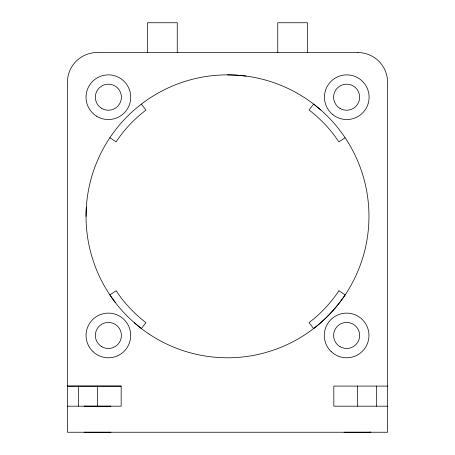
<?xml version="1.0" encoding="UTF-8"?>
<svg xmlns="http://www.w3.org/2000/svg" width="455" height="455" viewBox="0 0 455 455"><rect width="100%" height="100%" fill="white"/><g stroke="black" fill="none" stroke-linecap="round" stroke-linejoin="round"><path stroke-width="0.68" d="M86.04 216.33L86.342 207.076M345.123 137.734L338.907 141.892L334.436 135.55A134.015 134.015 0 0 0 309.889 110.628L309.064 110.03L313.614 104.098L320.769 109.974M344.549 432.244L344.094 432.25L370.899 432.239L369.102 432.233M84.476 406.184L84.118 406.184L110.906 406.19L110.548 406.196M84.471 432.239L84.107 432.239L110.901 432.244L110.542 432.25M121.172 386.107L67.425 386.107L121.172 386.107L121.172 406.184L67.425 406.184M387.575 386.085L333.828 386.085L333.828 406.184L387.575 406.184M227.5 74.865L236.754 75.172L245.962 76.076M109.877 137.734L116.093 141.892L116.639 141.033A134.015 134.015 0 0 1 139.901 114.905L145.936 110.03L141.386 104.098M134.231 322.686L141.386 328.555L145.936 322.629L145.111 322.026A134.015 134.015 0 0 1 120.564 297.104L116.093 290.768L109.877 294.92L115.274 302.444M376.404 386.085L376.404 406.184M357.493 386.085L357.493 406.184M307.534 52.53L307.534 22.75L277.755 22.75L277.755 52.53M177.245 52.53L177.245 22.75L147.465 22.75L147.465 52.53M97.506 386.107L97.506 406.184M78.596 386.107L78.596 406.184M338.907 290.768L338.361 291.627A134.015 134.015 0 0 1 315.099 317.755L309.064 322.629L313.614 328.555C325.825 319.109 336.495 307.722 345.123 294.92L338.907 290.768M357.795 52.53L97.205 52.53A29.78 29.78 0 0 0 67.425 82.315L67.425 432.244L387.575 432.244L387.575 82.315A29.78 29.78 0 0 0 357.795 52.53M101.863 346.738A13.03 13.03 0 0 0 121.405 335.454A13.03 13.03 0 0 0 101.863 324.17A13.03 13.03 0 0 0 101.863 346.738M340.113 346.738A13.03 13.03 0 0 0 359.655 335.454A13.03 13.03 0 0 0 340.113 324.17A13.03 13.03 0 0 0 340.113 346.738M101.863 108.489A13.03 13.03 0 0 0 121.405 97.205A13.03 13.03 0 0 0 101.863 85.921A13.03 13.03 0 0 0 101.863 108.489M340.113 108.489A13.03 13.03 0 0 0 359.655 97.205A13.03 13.03 0 0 0 340.113 85.921A13.03 13.03 0 0 0 340.113 108.489M148.91 333.947A141.459 141.459 0 0 0 368.658 225.578A141.459 141.459 0 0 0 164.932 89.453A141.459 141.459 0 0 0 148.91 333.947M331.132 351.544A22.335 22.335 0 0 0 368.305 340.823A22.335 22.335 0 0 0 340.437 313.99A22.335 22.335 0 0 0 331.132 351.544M93.15 351.795A22.335 22.335 0 0 0 130.141 340.471A22.335 22.335 0 0 0 101.835 314.098A22.335 22.335 0 0 0 93.15 351.795M96.676 116.23A22.335 22.335 0 0 0 130.704 97.819A22.335 22.335 0 0 0 97.745 77.56A22.335 22.335 0 0 0 96.676 116.23M332.98 114.774A22.335 22.335 0 0 0 368.88 100.362A22.335 22.335 0 0 0 338.452 76.474A22.335 22.335 0 0 0 332.98 114.774"/></g></svg>
